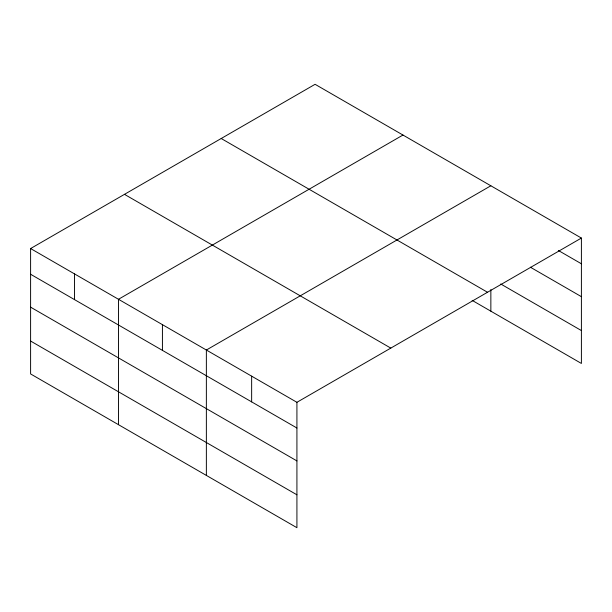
<?xml version="1.0" encoding="UTF-8"?>
<svg xmlns="http://www.w3.org/2000/svg" width="612" height="612" viewBox="0 0 612 612"><rect width="100%" height="100%" fill="white"/><g stroke="black" fill="none" stroke-linecap="round" stroke-linejoin="round"><path stroke-width="0.92" d="M30.6 248.548L296.919 402.306L296.919 527.697L30.6 373.94L30.6 248.548L315.081 84.303L581.4 238.06L581.4 363.452L472.135 300.37M402.964 135.045L118.483 299.283L118.483 424.682M490.855 185.78L206.366 350.026L206.366 475.425M296.919 402.306L581.4 238.06M558.351 250.469L581.4 263.772M530.367 267.207L581.4 296.667M500.731 283.983L581.4 330.557M221.2 138.503L487.519 292.261M124.481 194.348L390.8 348.106M30.6 274.26L296.919 428.017M30.6 307.155L296.919 460.913M30.6 341.045L296.919 494.802M490.855 289.56L490.855 311.179M251.647 376.166L251.647 401.877M162.425 324.658L162.425 350.37M74.542 273.916L74.542 299.635"/></g></svg>
